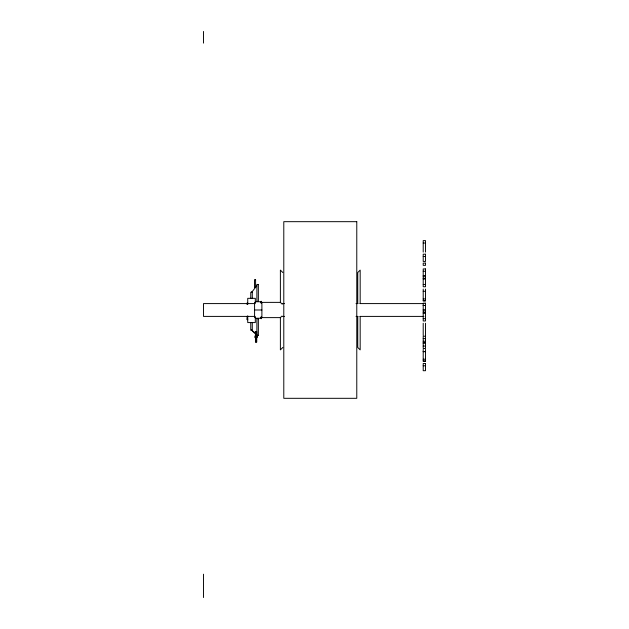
<?xml version="1.0" encoding="UTF-8"?>
<svg xmlns="http://www.w3.org/2000/svg" width="629" height="629" viewBox="0 0 629 629"><rect width="100%" height="100%" fill="white"/><g stroke="black" fill="none" stroke-linecap="round" stroke-linejoin="round"><path stroke-width="0.94" d="M251.718 292.265L256.703 285.865M282.806 347.467L280.385 349.889L280.385 317.614L281.957 316.041M423.207 243.038L425.503 243.038M423.207 256.483L425.503 256.483M423.207 271.241L425.503 271.303M423.207 275.494L425.503 275.494M423.207 276.697L425.503 276.697M423.207 278.435L425.503 278.435M423.207 278.993L425.503 278.993M423.207 284.442L425.503 284.442M423.207 291.266L425.503 291.337M423.207 298.924L425.503 298.924M423.207 300.591L425.503 300.591M255.319 301.747L261.161 301.747M260.367 302.376L280.385 302.376L282.24 304.232M247.732 303.005L247.071 303.005L247.071 304.491M254.588 303.587L203.497 303.587L203.497 316.403L254.588 316.403M282.484 303.587L284.442 303.587M356.022 303.587L357.987 303.587M359.937 303.587L423.93 303.587M247.071 303.697L247.732 303.697M423.207 305.458L425.503 305.458M423.207 305.521L425.503 305.521M423.207 309.712L425.503 309.712M254.588 309.995L261.892 309.995M423.207 310.915L425.503 310.915M423.207 312.652L425.503 312.652M423.207 313.218L425.503 313.218M282.484 316.403L284.442 316.403M356.022 316.403L357.987 316.403M359.937 316.403L423.93 316.403M260.367 317.614L280.385 317.614M255.319 318.243L261.161 318.243M423.207 318.659L425.503 318.659M247.071 319.021L247.732 319.021M247.732 319.666L247.071 319.666L247.071 316.411M423.207 338.614L425.503 338.614M423.207 341.248L425.503 341.248M423.207 342.42L425.503 342.42M423.207 343.3L425.503 343.3M423.207 346.084L425.503 346.084M423.207 351.572L425.503 351.572M423.207 351.65L425.503 351.65M423.207 359.23L425.503 359.23M423.207 360.897L425.503 360.897M423.207 365.763L425.503 365.763M255.122 332.835L251.293 329.918L257.3 335.744L257.804 335.202L257.3 335.744M251.262 330.422L251.773 329.879M282.806 272.514L280.385 270.1L280.385 302.376M425.503 252.103L425.503 240.616L423.207 240.616L423.207 252.103M425.503 289.057L425.503 301.055L423.207 301.055L423.207 289.057M425.503 323.251L425.503 335.461M425.503 349.362L425.503 361.361L423.207 361.361L423.207 349.362M423.207 323.251L423.207 335.461M360.173 303.587L360.173 270.1L357.759 272.514L357.759 303.587M360.173 316.403L360.173 349.889L357.759 347.467L357.759 316.403M261.892 302.439L261.892 317.543M261.161 301.236L261.161 303.43M261.161 316.56L261.161 318.754M256.726 336.067L256.726 331.577L255.46 331.577L255.46 336.067M256.726 337.569L256.726 342.058L255.46 342.058L255.46 337.561M256.546 337.561L256.546 342.058M256.231 336.067L256.231 337.569M255.641 331.577L255.641 336.067M255.641 337.569L255.641 342.058M255.319 303.43L255.311 298.327L247.732 298.327L247.732 304.46M255.319 316.56L255.311 322.575L247.732 322.575L247.732 315.782M254.588 302.439L254.588 317.543M252.276 298.327L252.276 292.265L250.759 292.265L250.759 298.327M252.276 322.433L252.276 330.146L250.759 330.146L250.759 322.433M203.497 31.45L203.497 43.126M203.497 574.191L203.497 597.55M251.474 292.218L251.962 292.32L251.49 292.155M257.497 284.489L257.984 284.591L257.497 284.489M356.777 221.675L283.789 221.675L283.789 398.314L356.777 398.314L356.777 221.675M425.503 254.187L423.207 254.187L423.207 261.428L425.503 261.428L425.503 254.187M425.503 263.103L423.207 263.103L423.207 265.352L425.503 265.352L425.503 263.103M425.503 268.937L423.207 268.937L423.207 286.753L425.503 286.753L425.503 268.937M255.594 279.63L254.501 279.63L254.501 287.571L255.594 287.571L255.594 279.63M258.354 284.45L256.891 284.45L256.891 301.236L258.354 301.236L258.354 284.45M425.503 303.162L423.207 303.162L423.207 320.971L425.503 320.971L425.503 303.162M258.354 318.754L256.891 318.754L256.891 335.54L258.354 335.54L258.354 318.754M257.316 336.067L254.871 336.067L254.871 337.561L257.316 337.569L257.316 336.067M425.503 336.232L423.207 336.232L423.207 348.466L425.503 348.466L425.503 336.232M425.503 363.468L423.207 363.468L423.207 370.709L425.503 370.709L425.503 363.468"/></g></svg>
